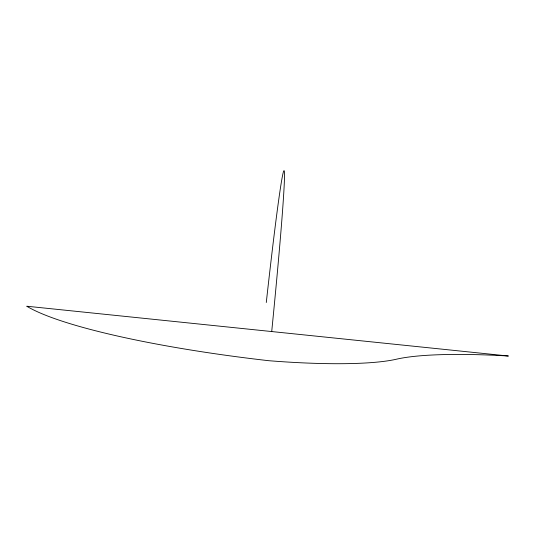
<?xml version="1.0" encoding="UTF-8"?>
<svg xmlns="http://www.w3.org/2000/svg" width="535" height="535" viewBox="0 0 535 535"><rect width="100%" height="100%" fill="white"/><g stroke="black" fill="none" stroke-linecap="round" stroke-linejoin="round"><path stroke-width="0.8" d="M266.283 302.502A193.102 4.333 -84.1 0 1 284.319 171.274A193.102 4.333 -84.1 0 1 271.7 331.64M508.25 356.009L26.75 306.221A272.355 41.195 6.1 0 0 268.757 360.704A170.712 25.82 6.1 0 0 396.529 359.186A179.553 27.158 6.1 0 1 508.25 356.009"/></g></svg>
